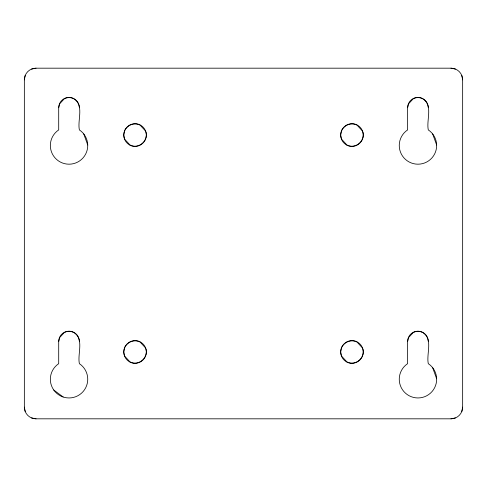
<?xml version="1.0" encoding="UTF-8"?>
<svg xmlns="http://www.w3.org/2000/svg" width="487" height="487" viewBox="0 0 487 487"><rect width="100%" height="100%" fill="white"/><g stroke="black" fill="none" stroke-linecap="round" stroke-linejoin="round"><path stroke-width="0.73" d="M25.239 411.606L24.35 407.132L24.35 79.868L25.239 75.394M461.761 75.394L462.65 79.868L462.65 407.132L461.761 411.606M74.414 99.135C84.135 105.947 77.293 120.35 79.387 129.919A18.701 18.701 0 0 1 83.113 157.812A18.701 18.701 0 0 1 54.97 157.812A18.701 18.701 0 0 1 58.702 129.919L58.702 107.743L59.572 103.908L64.235 98.867L65.806 98.112A10.367 10.367 0 0 1 72.283 98.112L73.878 98.879M74.414 332.895C84.135 339.707 77.293 354.11 79.387 363.679A18.701 18.701 0 0 1 83.113 391.572A18.701 18.701 0 0 1 54.97 391.572A18.701 18.701 0 0 1 58.702 363.679L58.702 341.503L59.572 337.668L64.235 332.627L65.806 331.872A10.367 10.367 0 0 1 72.283 331.872L73.878 332.639M423.325 99.135C433.053 105.947 426.204 120.35 428.298 129.919A18.701 18.701 0 0 1 432.03 157.812A18.701 18.701 0 0 1 403.887 157.812A18.701 18.701 0 0 1 407.613 129.919L407.613 107.743L408.49 103.908L413.153 98.867L414.717 98.112A10.367 10.367 0 0 1 421.194 98.112L422.795 98.879M423.325 332.895C433.053 339.707 426.204 354.11 428.298 363.679A18.701 18.701 0 0 1 432.03 391.572A18.701 18.701 0 0 1 403.887 391.572A18.701 18.701 0 0 1 407.613 363.679L407.613 341.503L408.49 337.668L413.153 332.627L414.717 331.872A10.367 10.367 0 0 1 421.194 331.872L422.795 332.639M31.564 69.069L36.038 68.18L450.962 68.18L455.436 69.069M455.436 417.931L450.962 418.82L36.038 418.82L31.564 417.931M53.74 390.008L63.17 397.008M432.669 133.955L436.65 145.004M432.669 367.715L436.65 378.764M83.758 133.955L87.739 145.004M24.35 79.868A11.688 11.688 0 0 1 36.038 68.18M36.038 418.82A11.688 11.688 0 0 1 24.35 407.132M462.65 407.132A11.688 11.688 0 0 1 450.962 418.82M450.962 68.18A11.688 11.688 0 0 1 462.65 79.868M407.613 341.503A10.343 10.343 0 0 1 417.956 331.16A10.343 10.343 0 0 1 428.298 341.503M58.702 107.743A10.343 10.343 0 0 1 69.044 97.4A10.343 10.343 0 0 1 79.387 107.743M58.702 341.503A10.343 10.343 0 0 1 69.044 331.16A10.343 10.343 0 0 1 79.387 341.503M407.613 107.743A10.343 10.343 0 0 1 417.956 97.4A10.343 10.343 0 0 1 428.298 107.743M124.55 130.924L123.735 135.039L124.532 139.063L130.078 145.065C138.631 149.874 149.436 140 145.546 131.015L140 125.019C134.302 121.994 127.01 125.122 124.55 130.924M124.55 347.84L123.735 351.961L124.532 355.985L130.078 361.981C138.631 366.79 149.436 356.916 145.546 347.937L140 341.935C134.302 338.915 127.01 342.038 124.55 347.84M341.472 130.924L340.65 135.039L341.454 139.063L347 145.065C355.547 149.874 366.358 140 362.468 131.015L356.922 125.019C351.218 121.994 343.925 125.122 341.472 130.924M341.472 347.84L340.65 351.961L341.454 355.985L347 361.981C355.547 366.79 366.358 356.916 362.468 347.937L356.922 341.935C351.218 338.915 343.925 342.038 341.472 347.84M346.306 144.834A11.311 11.311 0 0 0 363.265 135.039A11.311 11.311 0 0 0 346.306 125.25A11.311 11.311 0 0 0 346.306 144.834M129.39 144.834A11.311 11.311 0 0 0 146.35 135.039A11.311 11.311 0 0 0 129.39 125.25A11.311 11.311 0 0 0 129.39 144.834M129.39 361.75A11.311 11.311 0 0 0 146.35 351.961A11.311 11.311 0 0 0 129.39 342.166A11.311 11.311 0 0 0 129.39 361.75M346.306 361.75A11.311 11.311 0 0 0 363.265 351.961A11.311 11.311 0 0 0 346.306 342.166A11.311 11.311 0 0 0 346.306 361.75"/></g></svg>
